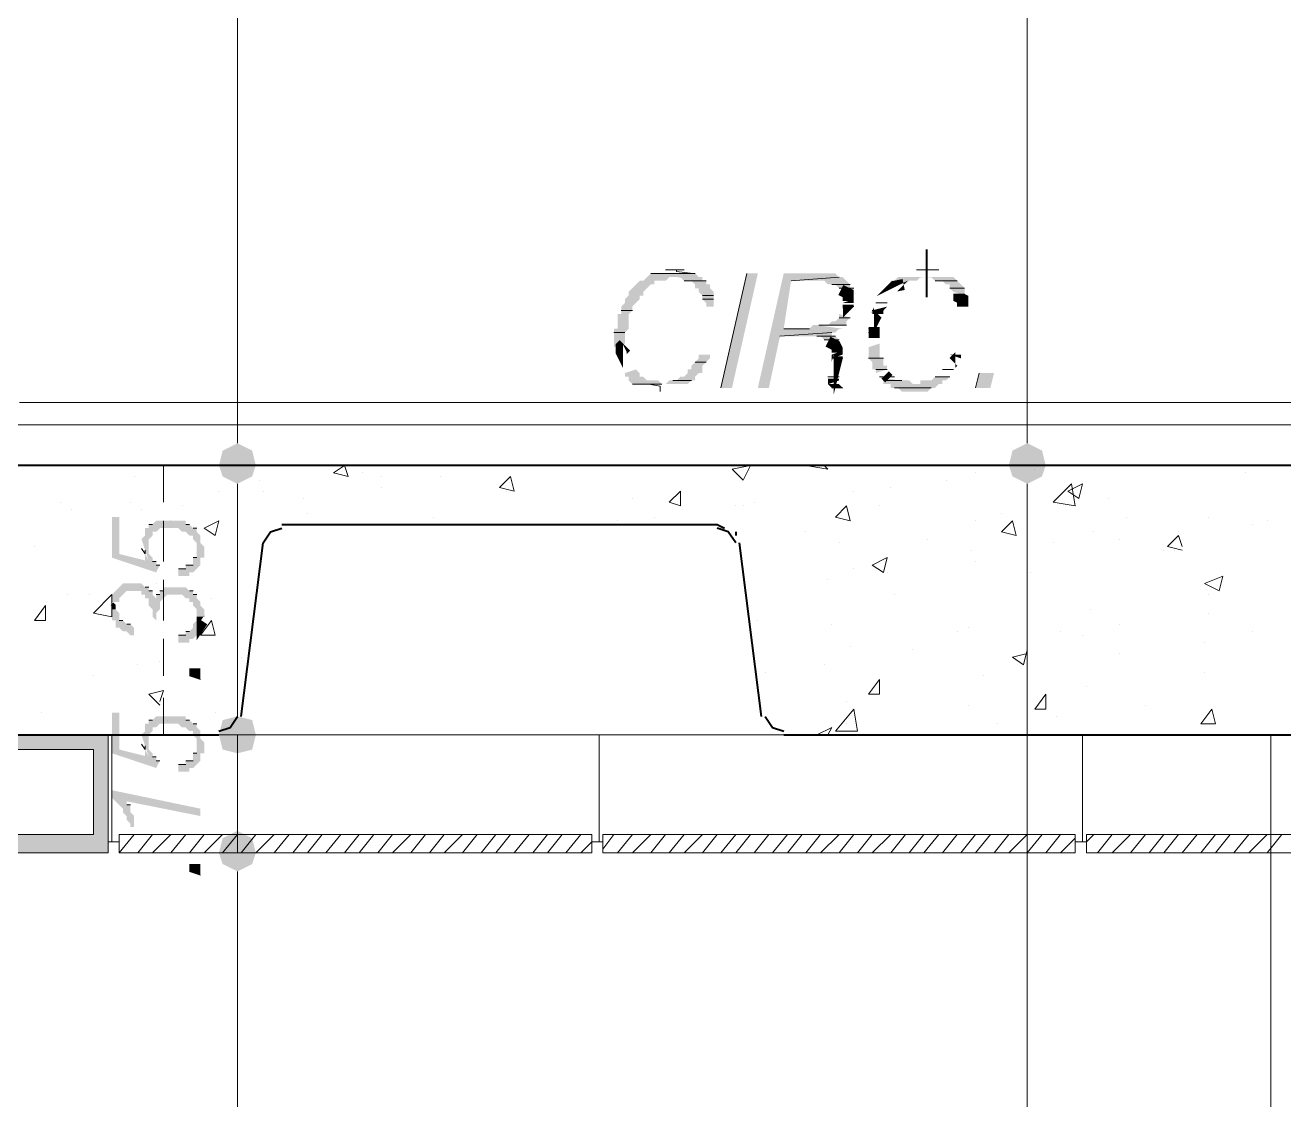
# Model space of a CAD drawing. Header units: millimetres. Extents: x 182 to 575, y -105 to 95.
# Drawn here: x 280.502 to 282.125, y 72.888 to 74.274 of the extents above; entities that cross this region are included whole.
import ezdxf

# ---------------------------------------------------------------- set-up
doc = ezdxf.new("R2010")
doc.units = ezdxf.units.MM
doc.header["$MEASUREMENT"] = 0
doc.layers.add('PDF_Geometry', color=7, linetype='Continuous')
doc.layers.add('PDF_Solid Fills', color=7, linetype='Continuous')

msp = doc.modelspace()

# ---------------------------------------------------------------- hatches: boundary and pattern name
at = {"layer": 'PDF_Solid Fills', "transparency": 33554559}
for points in [[(281.3754420266587, 73.94433955517763), (281.3754420266587, 73.94910288851096), (281.3706786933254, 73.94910288851096), (281.3659186139603, 73.95386296787606), (281.3087748308915, 73.95386296787606), (281.3040115240133, 73.94910288851096), (281.2992514181931, 73.94433955517763), (281.2944880848597, 73.94433955517763), (281.2897280054948, 73.9395762218443), (281.2849646721613, 73.93481614247924), (281.280201338828, 73.93005280914588), (281.280201338828, 73.92529270332577), (281.275441259463, 73.92052936999244), (281.275441259463, 73.91576929062737), (281.2706779261296, 73.91100595729404), (281.2706779261296, 73.90148254459564), (281.2659178203095, 73.90148254459564), (281.2659178203095, 73.8824356927438), (281.2611545134313, 73.8824356927438), (281.2611545134313, 73.85862553401361), (281.275441259463, 73.86338561337871), (281.275441259463, 73.87767235941044), (281.280201338828, 73.8824356927438), (281.280201338828, 73.90148254459564), (281.2849646721613, 73.90624262396071), (281.2849646721613, 73.91100595729404), (281.2944880848597, 73.92052936999244), (281.2944880848597, 73.92529270332577), (281.2992514181931, 73.92529270332577), (281.2992514181931, 73.93005280914588), (281.3040115240133, 73.93481614247924), (281.3087748308915, 73.9395762218443), (281.3135349367117, 73.9395762218443), (281.3135349367117, 73.94433955517763), (281.3278216827434, 73.94433955517763), (281.3325850160767, 73.94910288851096), (281.3421084287752, 73.94910288851096), (281.3476621559033, 73.94830926720294), (281.3516318679285, 73.94433955517763), (281.3611552806269, 73.94433955517763), (281.3659186139603, 73.9395762218443), (281.3659186139603, 73.93481614247924), (281.3706786933254, 73.93481614247924), (281.3706786933254, 73.93005280914588), (281.3754420266587, 73.92529270332577), (281.3754420266587, 73.92052936999244), (281.3802021324789, 73.91576929062737), (281.3802021324789, 73.91100595729404), (281.3897255451773, 73.91100595729404), (281.3897255451773, 73.93005280914588), (281.3849654393571, 73.93481614247924), (281.3849654393571, 73.9395762218443), (281.3802021324789, 73.9395762218443), (281.3802021324789, 73.94433955517763)], [(281.5706802541719, 73.92052936999244), (281.5563935081401, 73.91576929062737), (281.5706802541719, 73.91576929062737)], [(281.6087739314206, 73.90624262396071), (281.613537264754, 73.91100595729404), (281.5944871853889, 73.90624262396071), (281.5944871853889, 73.90148254459564), (281.6087739314206, 73.90148254459564)], [(281.5421067621085, 73.8491020948602), (281.5421067621085, 73.84433878798188), (281.5563935081401, 73.8491020948602), (281.5563935081401, 73.85386220068028)], [(281.6040138520556, 73.84433878798188), (281.6040138520556, 73.86338561337871), (281.5897271060238, 73.85862553401361), (281.5897271060238, 73.84433878798188), (281.5944871853889, 73.83957868216177), (281.5944871853889, 73.83005526946334), (281.5992505187222, 73.83005526946334), (281.5992505187222, 73.82529193613001), (281.613537264754, 73.83005526946334), (281.613537264754, 73.83481534882844), (281.6087739314206, 73.83481534882844), (281.6087739314206, 73.84433878798188)], [(281.6802012065529, 73.81100519009826), (281.6849645398862, 73.81100519009826), (281.6849645398862, 73.81576852343161), (281.6897278732196, 73.81576852343161), (281.6944879525846, 73.82052860279668), (281.6754411271878, 73.82052860279668), (281.6706777938545, 73.81576852343161), (281.656394275336, 73.81576852343161), (281.656394275336, 73.81100519009826), (281.6468708626376, 73.81100519009826), (281.6421075293042, 73.81576852343161), (281.6278207832725, 73.81576852343161), (281.6040138520556, 73.82052860279668), (281.6087739314206, 73.81576852343161), (281.6087739314206, 73.81100519009826), (281.6182973705741, 73.81100519009826), (281.6182973705741, 73.80624508427815), (281.6278207832725, 73.80624508427815), (281.6325841166058, 73.80148175094482), (281.6659176880344, 73.80148175094482), (281.6706777938545, 73.80624508427815), (281.6754411271878, 73.80624508427815)], [(281.7325848838016, 73.82529193613001), (281.7278215504683, 73.80624508427815), (281.74686840232, 73.80624508427815), (281.7516317356534, 73.82529193613001)], [(281.5421067621085, 73.80624508427815), (281.5563935081401, 73.80624508427815), (281.5516301748069, 73.81100519009826), (281.5373466562884, 73.81100519009826)], [(280.7563937726904, 73.69195757105066), (280.7754405980874, 73.68243413189722), (280.7944874499391, 73.69195757105066), (280.7992507832725, 73.70624431708242), (280.7944874499391, 73.72529116893426), (280.7754405980874, 73.73481458163266), (280.7563937726904, 73.72529116893426), (280.7516304393571, 73.70624431708242)], [(281.7754418943836, 73.69195757105066), (281.7944887462354, 73.68243413189722), (281.8135355716322, 73.69195757105066), (281.8182989049657, 73.70624431708242), (281.8135355716322, 73.72529116893426), (281.7944887462354, 73.73481458163266), (281.7754418943836, 73.72529116893426), (281.7706785610502, 73.70624431708242)], [(280.661156312373, 73.58243336470144), (280.6563929790397, 73.5919600313681), (280.6563929790397, 73.58362450234534), (280.6230593811561, 73.5919600313681), (280.6230593811561, 73.6395771213152), (280.6135359684577, 73.6395771213152), (280.6135359684577, 73.5871966980348), (280.6706797250714, 73.5681498461829), (280.6754398308915, 73.57767328533637), (280.6706797250714, 73.57767328533637), (280.6706797250714, 73.58243336470144), (280.6659164181931, 73.58243336470144), (280.6659164181931, 73.5871966980348), (280.661156312373, 73.5919600313681), (280.661156312373, 73.61100685676496), (280.6659164181931, 73.61576696258504), (280.6659164181931, 73.62053029591837), (280.6706797250714, 73.62053029591837), (280.6754398308915, 73.62529037528347), (280.6992499896216, 73.62529037528347), (280.704013322955, 73.62053029591837), (280.7087734287751, 73.62053029591837), (280.7135367356534, 73.61576696258504), (280.7182968414735, 73.61576696258504), (280.7182968414735, 73.61100685676496), (280.7230601748068, 73.60624354988664), (280.7230601748068, 73.5871966980348), (280.7182968414735, 73.5871966980348), (280.7182968414735, 73.57767328533637), (280.7087734287751, 73.57767328533637), (280.7087734287751, 73.57290995200304), (280.6992499896216, 73.57290995200304), (280.6992499896216, 73.5633865128496), (280.7135367356534, 73.5633865128496), (280.7135367356534, 73.5681498461829), (280.7182968414735, 73.5681498461829), (280.7230601748068, 73.57290995200304), (280.7278202541719, 73.57767328533637), (280.7278202541719, 73.5871966980348), (280.7325835875053, 73.5871966980348), (280.7325835875053, 73.60148344406653), (280.7278202541719, 73.60624354988664), (280.7278202541719, 73.61576696258504), (280.7230601748068, 73.62053029591837), (280.7230601748068, 73.62529037528347), (280.7182968414735, 73.62529037528347), (280.7135367356534, 73.6300537086168), (280.7087734287751, 73.6300537086168), (280.7087734287751, 73.63481704195013), (280.6706797250714, 73.63481704195013), (280.6659164181931, 73.6300537086168), (280.661156312373, 73.6300537086168), (280.661156312373, 73.62529037528347), (280.6563929790397, 73.62529037528347), (280.6563929790397, 73.61576696258504), (280.6516328996746, 73.61100685676496)], [(280.6325828203095, 73.49195923771734), (280.6373461536429, 73.48719593083902), (280.642106233008, 73.48719593083902), (280.642106233008, 73.49671934353742), (280.6373461536429, 73.50148267687075), (280.6325828203095, 73.50148267687075), (280.6278227144894, 73.50624275623585), (280.6230593811561, 73.50624275623585), (280.6230593811561, 73.51576942290251), (280.618299301791, 73.52052950226758), (280.6135359684577, 73.52052950226758), (280.6135359684577, 73.50624275623585), (280.618299301791, 73.50624275623585), (280.618299301791, 73.49671934353742), (280.6230593811561, 73.49671934353742), (280.6278227144894, 73.49195923771734)], [(280.7135367356534, 73.43481548110356), (280.7278202541719, 73.43005214777025), (280.7278202541719, 73.44433889380198), (280.7135367356534, 73.44433889380198)], [(280.661156312373, 73.33005460808769), (280.6563929790397, 73.33957804724113), (280.6563929790397, 73.33124534218933), (280.6230593811561, 73.33957804724113), (280.6230593811561, 73.38719513718823), (280.6135359684577, 73.38719513718823), (280.6135359684577, 73.3348147139078), (280.6706797250714, 73.31576786205594), (280.6754398308915, 73.32529127475436), (280.6706797250714, 73.32529127475436), (280.6706797250714, 73.33005460808769), (280.6659164181931, 73.33005460808769), (280.6659164181931, 73.3348147139078), (280.661156312373, 73.33957804724113), (280.661156312373, 73.35862487263796), (280.6659164181931, 73.36338820597129), (280.6659164181931, 73.3681483117914), (280.6706797250714, 73.3681483117914), (280.6754398308915, 73.37291161866972), (280.6992499896216, 73.37291161866972), (280.704013322955, 73.3681483117914), (280.7087734287751, 73.3681483117914), (280.7135367356534, 73.36338820597129), (280.7182968414735, 73.36338820597129), (280.7182968414735, 73.35862487263796), (280.7230601748068, 73.35386479327289), (280.7230601748068, 73.3348147139078), (280.7182968414735, 73.3348147139078), (280.7182968414735, 73.32529127475436), (280.7087734287751, 73.32529127475436), (280.7087734287751, 73.32053119538926), (280.6992499896216, 73.32053119538926), (280.6992499896216, 73.31100452872263), (280.7135367356534, 73.31100452872263), (280.7135367356534, 73.31576786205594), (280.7182968414735, 73.31576786205594), (280.7278202541719, 73.32529127475436), (280.7278202541719, 73.3348147139078), (280.7325835875053, 73.3348147139078), (280.7325835875053, 73.34910145993956), (280.7278202541719, 73.35386479327289), (280.7278202541719, 73.36338820597129), (280.7230601748068, 73.3681483117914), (280.7230601748068, 73.37291161866972), (280.7182968414735, 73.37291161866972), (280.7135367356534, 73.3776717244898), (280.7087734287751, 73.3776717244898), (280.7087734287751, 73.38243505782313), (280.6706797250714, 73.38243505782313), (280.6659164181931, 73.3776717244898), (280.661156312373, 73.3776717244898), (280.661156312373, 73.37291161866972), (280.6563929790397, 73.37291161866972), (280.6563929790397, 73.36338820597129), (280.6516328996746, 73.35862487263796)], [(280.7563937726904, 73.33957804724113), (280.7754405980874, 73.3348147139078), (280.7944874499391, 73.33957804724113), (280.7992507832725, 73.35862487263796), (280.7944874499391, 73.3776717244898), (280.7754405980874, 73.38243505782313), (280.7563937726904, 73.3776717244898), (280.7516304393571, 73.35862487263796)], [(280.2802032965, 73.33957804724113), (280.5897258097276, 73.33957804724113), (280.5897258097276, 73.23005384089194), (280.4468680054947, 73.23005384089194), (280.4468680054947, 73.25862410544218), (280.4278211800979, 73.25862410544218), (280.4278211800979, 73.20624365570674), (280.6087726351243, 73.20624365570674), (280.6087726351243, 73.35862487263796), (280.2802032965, 73.35862487263796)], [(280.6373461536429, 73.23957725359034), (280.642106233008, 73.23957725359034), (280.642106233008, 73.2538639996221), (280.6373461536429, 73.25862410544218), (280.6373461536429, 73.26814751814061), (280.6325828203095, 73.26814751814061), (280.6325828203095, 73.27291085147394), (280.7278202541719, 73.2538639996221), (280.7278202541719, 73.26338743877551), (280.6135359684577, 73.2871975975057), (280.6135359684577, 73.27767418480727), (280.618299301791, 73.27291085147394), (280.6230593811561, 73.26814751814061), (280.6278227144894, 73.26338743877551), (280.6278227144894, 73.25862410544218), (280.6325828203095, 73.2538639996221), (280.6325828203095, 73.24910069274378), (280.6373461536429, 73.24434058692367)], [(280.7944874499391, 73.22529050755858), (280.7754405980874, 73.23481717422527), (280.7563937726904, 73.22529050755858), (280.7516304393571, 73.20624365570674), (280.7563937726904, 73.19195690967501), (280.7754405980874, 73.18243349697659), (280.7944874499391, 73.19195690967501), (280.7992507832725, 73.20624365570674)], [(280.7135367356534, 73.18243349697659), (280.7278202541719, 73.17767339115647), (280.7278202541719, 73.19195690967501), (280.7135367356534, 73.19195690967501)]]:
    msp.add_hatch(color=256, dxfattribs=at).paths.add_polyline_path(points)
h = msp.add_hatch(color=256, dxfattribs=at)
h.paths.add_polyline_path([(281.5659169208386, 73.93481614247924), (281.5659169208386, 73.9395762218443), (281.5611535875053, 73.94433955517763), (281.5563935081401, 73.94910288851096), (281.5516301748069, 73.94910288851096), (281.5468700689868, 73.95386296787606), (281.4802028996745, 73.95386296787606), (281.446869301791, 73.80624508427815), (281.4611560478228, 73.80624508427815), (281.4748668129214, 73.87023899864647), (281.4760363807852, 73.87291228004537), (281.5230599102566, 73.87291228004537), (281.5287755186157, 73.87195935404884), (281.532583322955, 73.86814894671204), (281.5373466562884, 73.86814894671204), (281.5516301748069, 73.86338561337871), (281.5516301748069, 73.86814894671204), (281.5468700689868, 73.87291228004537), (281.5421067621085, 73.87291228004537), (281.5421067621085, 73.8773549359297), (281.5468700689868, 73.87767235941044), (281.5509955951957, 73.8818006828661), (281.5563935081401, 73.8824356927438), (281.5230599102566, 73.88719579856388), (281.5182965769233, 73.88719579856388), (281.5135364975582, 73.8824356927438), (281.4802028996745, 73.8824356927438), (281.489726312373, 73.94433955517763), (281.532583322955, 73.94433955517763), (281.5373466562884, 73.9395762218443), (281.5421067621085, 73.9395762218443), (281.5480602937541, 73.93838600369173), (281.5516301748069, 73.93481614247924), (281.5706802541719, 73.93005280914588), (281.5706802541719, 73.93481614247924)])
h.paths.add_polyline_path([(281.5421067621085, 73.8919591054422), (281.5373466562884, 73.88719579856388), (281.5611535875053, 73.88719579856388), (281.5611535875053, 73.8919591054422), (281.5659169208386, 73.89671921126231), (281.5516301748069, 73.90148254459564), (281.5516301748069, 73.89671921126231), (281.5468700689868, 73.8919591054422)])
h.paths.add_polyline_path([(281.4325825557593, 73.95386296787606), (281.3992489578756, 73.80624508427815), (281.4135357039073, 73.80624508427815), (281.446869301791, 73.95386296787606)])
h = msp.add_hatch(color=256, dxfattribs=at)
h.paths.add_polyline_path([(281.699251285918, 73.94910288851096), (281.6659176880344, 73.94910288851096), (281.6713580734455, 73.94842260891997), (281.6754411271878, 73.94433955517763), (281.6849645398862, 73.94433955517763), (281.6897278732196, 73.9395762218443), (281.6944879525846, 73.9395762218443), (281.6944879525846, 73.93481614247924), (281.699251285918, 73.93005280914588), (281.7135348044366, 73.92529270332577), (281.7135348044366, 73.93481614247924), (281.704011391738, 73.94433955517763)])
h.paths.add_polyline_path([(281.6230606774524, 73.94433955517763), (281.6182973705741, 73.94433955517763), (281.6182973705741, 73.9395762218443), (281.6373441959709, 73.9395762218443), (281.6421075293042, 73.94433955517763), (281.6516309420026, 73.94433955517763), (281.6557139957449, 73.94842260891997), (281.6611543811562, 73.94910288851096), (281.6278207832725, 73.94910288851096)])
h = msp.add_hatch(color=256, dxfattribs=at)
h.paths.add_polyline_path([(281.32305834941, 73.81100519009826), (281.3182982700449, 73.81576852343161), (281.3040115240133, 73.81576852343161), (281.2992514181931, 73.82052860279668), (281.2944880848597, 73.82052860279668), (281.2944880848597, 73.82529193613001), (281.2897280054948, 73.83005526946334), (281.275441259463, 73.82529193613001), (281.275441259463, 73.82052860279668), (281.280201338828, 73.82052860279668), (281.280201338828, 73.81576852343161), (281.2849646721613, 73.81100519009826)])
h.paths.add_polyline_path([(281.3278216827434, 73.81100519009826), (281.3563919472937, 73.81100519009826), (281.3611552806269, 73.81576852343161), (281.3659186139603, 73.81576852343161), (281.3659186139603, 73.82052860279668), (281.3706786933254, 73.82529193613001), (281.3754420266587, 73.82529193613001), (281.3754420266587, 73.83481534882844), (281.3802021324789, 73.83957868216177), (281.3849654393571, 73.84433878798188), (281.3849654393571, 73.8491020948602), (281.3706786933254, 73.8491020948602), (281.3706786933254, 73.84433878798188), (281.3659186139603, 73.83957868216177), (281.3611552806269, 73.83481534882844), (281.3611552806269, 73.83005526946334), (281.3563919472937, 73.83005526946334), (281.3563919472937, 73.82529193613001), (281.3516318679285, 73.82052860279668), (281.3468685345952, 73.82052860279668), (281.3421084287752, 73.81576852343161), (281.3325850160767, 73.81576852343161)])
h = msp.add_hatch(color=256, dxfattribs=at)
h.paths.add_polyline_path([(280.7135367356534, 73.47767249168558), (280.7135367356534, 73.48243582501891), (280.7182968414735, 73.48243582501891), (280.7230601748068, 73.48719593083902), (280.7230601748068, 73.50624275623585), (280.7182968414735, 73.50148267687075), (280.7182968414735, 73.49671934353742), (280.7135367356534, 73.49195923771734), (280.7087734287751, 73.49195923771734), (280.7087734287751, 73.48719593083902), (280.6992499896216, 73.48719593083902), (280.6992499896216, 73.47767249168558)])
h.paths.add_polyline_path([(280.6516328996746, 73.53957635411945), (280.6563929790397, 73.53957635411945), (280.6516328996746, 73.54433968745278)])
h.paths.add_polyline_path([(280.6563929790397, 73.53957635411945), (280.6563929790397, 73.53481624829934), (280.661156312373, 73.53481624829934)])
h.paths.add_polyline_path([(280.7230601748068, 73.52052950226758), (280.7230601748068, 73.51100608956918), (280.7325835875053, 73.51100608956918), (280.7325835875053, 73.52052950226758), (280.7278202541719, 73.52529283560094), (280.7278202541719, 73.53005294142102), (280.7230601748068, 73.53481624829934), (280.7230601748068, 73.53957635411945), (280.7182968414735, 73.53957635411945), (280.7182968414735, 73.54433968745278), (280.7135367356534, 73.54433968745278), (280.7087734287751, 73.54909976681787), (280.6802031642249, 73.54909976681787), (280.6802031642249, 73.54433968745278), (280.6754398308915, 73.54433968745278), (280.6754398308915, 73.53957635411945), (280.6706797250714, 73.53957635411945), (280.6706797250714, 73.53481624829934), (280.6659164181931, 73.53957635411945), (280.6659164181931, 73.54433968745278), (280.661156312373, 73.54433968745278), (280.661156312373, 73.54909976681787), (280.6563929790397, 73.54909976681787), (280.6516328996746, 73.55386310015118), (280.6278227144894, 73.55386310015118), (280.6135359684577, 73.53957635411945), (280.6135359684577, 73.53005294142102), (280.6230593811561, 73.53005294142102), (280.6230593811561, 73.53481624829934), (280.6278227144894, 73.53957635411945), (280.6325828203095, 73.54433968745278), (280.6516328996746, 73.54433968745278), (280.661156312373, 73.53481624829934), (280.661156312373, 73.52529283560094), (280.6659164181931, 73.52052950226758), (280.6659164181931, 73.51100608956918), (280.6706797250714, 73.50624275623585), (280.6706797250714, 73.51576942290251), (280.6754398308915, 73.52052950226758), (280.6754398308915, 73.53005294142102), (280.6802031642249, 73.53481624829934), (280.6849632435899, 73.53957635411945), (280.704013322955, 73.53957635411945), (280.7087734287751, 73.53481624829934), (280.7135367356534, 73.53481624829934), (280.7135367356534, 73.53005294142102), (280.7182968414735, 73.53005294142102), (280.7182968414735, 73.52529283560094)])

# ---------------------------------------------------------------- linework, layer by layer
at = {"layer": 'PDF_Geometry', "lineweight": 13}
for points in [[(281.7944887462354, 73.73481458163266), (281.7944887462354, 73.75862474036282), (281.7944887462354, 76.91100661866972), (281.7944887462354, 76.93481677739985)], [(280.7754405980874, 73.73481458163266), (280.7754405980874, 73.75862474036282), (280.7754405980874, 76.40624262396071), (280.7754405980874, 76.43481614247924), (280.7754405980874, 76.40624262396071), (280.7754405980874, 76.35862553401361)], [(280.4944883494101, 73.78719500491309), (282.4802041959709, 73.78719500491309)], [(280.2802032965, 73.70624431708242), (280.2802032965, 73.75862474036282), (283.3421077938544, 73.75862474036282)], [(280.5563922118439, 73.70624431708242), (280.5040117621085, 73.70624431708242)], [(280.6278227144894, 73.70624431708242), (280.580202370574, 73.70624431708242)], [(280.6802031642249, 73.65862397316707), (280.6802031642249, 73.70624431708242), (280.6563929790397, 73.70624431708242)], [(280.7754405980874, 73.68243413189722), (280.7754405980874, 73.65862397316707), (280.7754405980874, 73.40624521655332), (280.7754405980874, 73.38243505782313), (280.7754405980874, 73.40624521655332), (280.7754405980874, 73.45862566628875)], [(281.7944887462354, 69.68243542819351), (281.7944887462354, 69.70624561337868), (281.7944887462354, 73.65862397316707), (281.7944887462354, 73.68243413189722)], [(280.661156312373, 73.6300537086168), (280.6659164181931, 73.6300537086168), (280.661156312373, 73.6300537086168)], [(280.6802031642249, 73.58243336470144), (280.6802031642249, 73.63481704195013)], [(280.7135367356534, 73.6300537086168), (280.7087734287751, 73.6300537086168), (280.7135367356534, 73.6300537086168)], [(280.7230601748068, 73.62529037528347), (280.7182968414735, 73.62529037528347), (280.7230601748068, 73.62529037528347)], [(280.6516328996746, 73.59910177739985), (280.6563946060238, 73.591958404384), (280.6563946060238, 73.5967201107332)], [(280.6706797250714, 73.58243336470144), (280.6659164181931, 73.58243336470144), (280.6706797250714, 73.58243336470144)], [(280.6754398308915, 73.57767328533637), (280.6706797250714, 73.57767328533637), (280.6754398308915, 73.57767328533637)], [(280.7087734287751, 73.57767328533637), (280.7182968414735, 73.57767328533637), (280.7087734287751, 73.57767328533637)], [(280.7182968414735, 73.5871966980348), (280.7230601748068, 73.5871966980348), (280.7182968414735, 73.5871966980348)], [(280.6802031642249, 73.50624275623585), (280.6802031642249, 73.5586264334845)], [(280.6992499896216, 73.57290995200304), (280.7087734287751, 73.57290995200304), (280.6992499896216, 73.57290995200304)], [(280.661156312373, 73.54909976681787), (280.6563929790397, 73.54909976681787), (280.661156312373, 73.54909976681787)], [(280.6659164181931, 73.54433968745278), (280.661156312373, 73.54433968745278), (280.6659164181931, 73.54433968745278)], [(280.6754398308915, 73.54433968745278), (280.6802031642249, 73.54433968745278), (280.6754398308915, 73.54433968745278)], [(280.7182968414735, 73.54433968745278), (280.7135367356534, 73.54433968745278), (280.7182968414735, 73.54433968745278)], [(280.6706797250714, 73.53957635411945), (280.6754398308915, 73.53957635411945), (280.6706797250714, 73.53957635411945)], [(280.7230601748068, 73.53957635411945), (280.7182968414735, 73.53957635411945), (280.7230601748068, 73.53957635411945)], [(280.6278227144894, 73.50624275623585), (280.6230593811561, 73.50624275623585), (280.6278227144894, 73.50624275623585)], [(280.6373461536429, 73.50148267687075), (280.6325828203095, 73.50148267687075), (280.6373461536429, 73.50148267687075)], [(280.6802031642249, 73.43481548110356), (280.6802031642249, 73.48243582501891)], [(280.6992499896216, 73.48719593083902), (280.7087734287751, 73.48719593083902), (280.6992499896216, 73.48719593083902)], [(280.7087734287751, 73.49195923771734), (280.7135367356534, 73.49195923771734), (280.7087734287751, 73.49195923771734)], [(280.7278202541719, 73.43005214777025), (280.7135367356534, 73.43481548110356), (280.7278202541719, 73.43005214777025)], [(280.6563929790397, 73.35862487263796), (280.6802031642249, 73.35862487263796), (280.6802031642249, 73.40624521655332)], [(280.661156312373, 73.3776717244898), (280.6659164181931, 73.3776717244898), (280.661156312373, 73.3776717244898)], [(280.7135367356534, 73.3776717244898), (280.7087734287751, 73.3776717244898), (280.7135367356534, 73.3776717244898)], [(280.7230601748068, 73.37291161866972), (280.7182968414735, 73.37291161866972), (280.7230601748068, 73.37291161866972)], [(280.5040117621085, 73.35862487263796), (280.5563922118439, 73.35862487263796)], [(280.580202370574, 73.35862487263796), (280.6278227144894, 73.35862487263796)], [(280.6135359684577, 73.22053042819354), (280.6135359684577, 73.35862487263796)], [(280.704013322955, 73.35862487263796), (293.1516328996746, 73.35862487263796)], [(280.7754405980874, 73.20624365570674), (280.7754405980874, 73.35862487263796)], [(280.6516328996746, 73.34671979327288), (280.6563946060238, 73.33957803401364), (280.6563946060238, 73.34433974036281)], [(280.7182968414735, 73.3348147139078), (280.7230601748068, 73.3348147139078), (280.7182968414735, 73.3348147139078)], [(280.6706797250714, 73.33005460808769), (280.6659164181931, 73.33005460808769), (280.6706797250714, 73.33005460808769)], [(280.6754398308915, 73.32529127475436), (280.6706797250714, 73.32529127475436), (280.6754398308915, 73.32529127475436)], [(280.6992499896216, 73.32053119538926), (280.7087734287751, 73.32053119538926), (280.6992499896216, 73.32053119538926)], [(280.7087734287751, 73.32529127475436), (280.7182968414735, 73.32529127475436), (280.7087734287751, 73.32529127475436)], [(280.6373461536429, 73.26814751814061), (280.6325828203095, 73.26814751814061), (280.6373461536429, 73.26814751814061)], [(280.6087726351243, 73.20624365570674), (280.6087726351243, 73.23005384089194)], [(280.6087726351243, 73.22053042819354), (280.6230593811561, 73.22053042819354)], [(280.642106233008, 73.23005384089194), (280.6230593811561, 73.20624365570674), (280.6230593811561, 73.23005384089194)], [(280.6468695663413, 73.20624365570674), (280.6659164181931, 73.23005384089194)], [(280.6659164181931, 73.20624365570674), (280.6897265769232, 73.23005384089194)], [(280.6897265769232, 73.20624365570674), (280.7087734287751, 73.23005384089194)], [(280.7135367356534, 73.20624365570674), (280.7325835875053, 73.23005384089194)], [(280.7325835875053, 73.20624365570674), (280.7563937726904, 73.23005384089194)], [(280.7563937726904, 73.20624365570674), (280.7754405980874, 73.23005384089194)], [(280.7802039314206, 73.20624365570674), (280.7992507832725, 73.23005384089194)], [(280.7992507832725, 73.20624365570674), (280.8230609420027, 73.23005384089194)], [(280.8230609420027, 73.20624365570674), (280.8421077938544, 73.23005384089194)], [(280.8468678732195, 73.20624365570674), (280.8659179525847, 73.23005384089194)], [(280.8659179525847, 73.20624365570674), (280.8849648044365, 73.23005384089194)], [(280.8897281377699, 73.20624365570674), (280.9087749631666, 73.23005384089194)], [(280.9135350689867, 73.20624365570674), (280.9325851483519, 73.23005384089194)], [(280.9325851483519, 73.20624365570674), (280.9516319737486, 73.23005384089194)], [(280.9563920795688, 73.20624365570674), (280.9754421589338, 73.23005384089194)], [(280.9754421589338, 73.20624365570674), (280.9992490901508, 73.23005384089194)], [(280.9992490901508, 73.20624365570674), (281.0182991695158, 73.23005384089194)], [(281.023059275336, 73.20624365570674), (281.0421061007328, 73.23005384089194)], [(281.0421061007328, 73.20624365570674), (281.065916285918, 73.23005384089194)], [(281.065916285918, 73.20624365570674), (281.0849631113148, 73.23005384089194)], [(281.0897264446481, 73.20624365570674), (281.1087732965, 73.23005384089194)], [(281.1087732965, 73.20624365570674), (281.1278233758651, 73.23005384089194)], [(281.1325834552302, 73.20624365570674), (281.151630307082, 73.23005384089194)], [(281.1563936404153, 73.20624365570674), (281.1754404658121, 73.23005384089194)], [(281.1754404658121, 73.20624365570674), (281.194487317664, 73.23005384089194)], [(281.1992506509973, 73.20624365570674), (281.2182974763941, 73.23005384089194)], [(281.2182974763941, 73.20624365570674), (281.2325842488809, 73.22053042819354), (281.2468709949127, 73.22053042819354)], [(281.2325842488809, 73.20624365570674), (281.2325842488809, 73.23005384089194)], [(281.2468709949127, 73.20624365570674), (281.2468709949127, 73.23005384089194)], [(281.2468709949127, 73.21100698904007), (281.2611545134313, 73.23005384089194)], [(281.2659178203095, 73.20624365570674), (281.2849646721613, 73.23005384089194)], [(281.2849646721613, 73.20624365570674), (281.3087748308915, 73.23005384089194)], [(281.3087748308915, 73.20624365570674), (281.3278216827434, 73.23005384089194)], [(281.3325850160767, 73.20624365570674), (281.3516318679285, 73.23005384089194)], [(281.3516318679285, 73.20624365570674), (281.3754420266587, 73.23005384089194)], [(281.3754420266587, 73.20624365570674), (281.3944888785106, 73.23005384089194)], [(281.3992489578756, 73.20624365570674), (281.4182990372408, 73.23005384089194)], [(281.4182990372408, 73.20624365570674), (281.4373458890925, 73.23005384089194)], [(281.4421059684577, 73.20624365570674), (281.4611560478228, 73.23005384089194)], [(281.4659161536428, 73.20624365570674), (281.484966233008, 73.23005384089194)], [(281.484966233008, 73.20624365570674), (281.5040130584047, 73.23005384089194)], [(281.5087731642249, 73.20624365570674), (281.52782324359, 73.23005384089194)], [(281.52782324359, 73.20624365570674), (281.5516301748069, 73.23005384089194)], [(281.5516301748069, 73.20624365570674), (281.5706802541719, 73.23005384089194)], [(281.575440333537, 73.20624365570674), (281.5944871853889, 73.23005384089194)], [(281.5944871853889, 73.20624365570674), (281.6182973705741, 73.23005384089194)], [(281.6182973705741, 73.20624365570674), (281.6373441959709, 73.23005384089194)], [(281.6421075293042, 73.20624365570674), (281.6611543811562, 73.23005384089194)], [(281.6611543811562, 73.20624365570674), (281.6802012065529, 73.23005384089194)], [(281.6849645398862, 73.20624365570674), (281.704011391738, 73.23005384089194)], [(281.7087747250714, 73.20624365570674), (281.7278215504683, 73.23005384089194)], [(281.7278215504683, 73.20624365570674), (281.74686840232, 73.23005384089194)], [(281.7516317356534, 73.20624365570674), (281.7706785610502, 73.23005384089194)], [(281.7706785610502, 73.20624365570674), (281.7944887462354, 73.23005384089194)], [(281.7944887462354, 73.20624365570674), (281.8135355716322, 73.23005384089194)], [(281.8182989049657, 73.20624365570674), (281.8373457568174, 73.23005384089194)], [(281.8373457568174, 73.20624365570674), (281.8563926086694, 73.22529050755858)], [(281.8563926086694, 73.20624365570674), (281.8563926086694, 73.23005384089194)], [(281.8802027673995, 73.23005384089194), (281.8706793547011, 73.22053042819354), (281.8563926086694, 73.22053042819354)], [(281.8706793547011, 73.20624365570674), (281.8706793547011, 73.23005384089194)], [(281.8849661007329, 73.20624365570674), (281.9040129261296, 73.23005384089194)], [(281.9040129261296, 73.20624365570674), (281.9278231113148, 73.23005384089194)], [(281.9278231113148, 73.20624365570674), (281.9468699631667, 73.23005384089194)], [(281.9516300425317, 73.20624365570674), (281.9706801218967, 73.23005384089194)], [(281.9706801218967, 73.20624365570674), (281.9897269737487, 73.23005384089194)], [(281.9944870531137, 73.20624365570674), (282.0135371324789, 73.23005384089194)], [(282.0182972382989, 73.20624365570674), (282.0373440636957, 73.23005384089194)], [(282.0373440636957, 73.20624365570674), (282.0563941430609, 73.23005384089194)], [(282.0611542488809, 73.20624365570674), (282.0802043282461, 73.23005384089194)], [(282.0802043282461, 73.20624365570674), (282.1040112594629, 73.23005384089194)], [(282.1040112594629, 73.20624365570674), (282.1230613388281, 73.23005384089194)], [(280.7278202541719, 73.17767339115647), (280.7135367356534, 73.18243349697659), (280.7278202541719, 73.17767339115647)], [(280.7754405980874, 69.68243542819351), (280.7754405980874, 69.70624561337868), (280.7754405980874, 73.15862656575965), (280.7754405980874, 73.18243349697659), (280.7754405980874, 73.15862656575965), (280.7754405980874, 73.10624288851096)]]:
    msp.add_lwpolyline(points, dxfattribs=at)
at = {"layer": 'PDF_Geometry', "lineweight": 20}
for points in [[(281.6682977409445, 73.95862630120936, 0, 0, 0), (281.6659160875053, 73.95862630120936, 0, 0, 0), (281.6659177012618, 73.95862630120936, 0, 0, 0), (281.6659160742778, 73.95862630120936, 0, 0, 0), (281.6659177012618, 73.95624463454271, 0, 0, 0), (281.6659177012618, 73.95386296787606, 0, 0, 0), (281.6659160742778, 73.95386296787606, 0.06190383597884518, 0.06190383597884518, 0), (281.6635360345953, 73.95386296787606, 0, 0, 0), (281.6635360345953, 73.94910288851096, 0, 0, 0), (281.6635360345953, 73.94910288851096, 0, 0, 0)], [(281.6349641562883, 73.9395762218443, 0.01428674603174397, 0.01428674603174397, 0), (281.6230606906798, 73.93719618216176, 0.01428351851852009, 0.01428351851852009, 0), (281.6206790240132, 73.93481614247924, 0, 0, 0), (281.6159173044365, 73.93243447581256, 0, 0, 0), (281.6159173044365, 73.92767275623584, 0, 0, 0), (281.6111556113149, 73.92529270332577, 0, 0, 0), (281.6111556113149, 73.92052936999244, 0, 0, 0), (281.6063938917381, 73.91814933030992, 0, 0, 0), (281.6063938917381, 73.91338762396072, 0, 0, 0), (281.5968688520555, 73.90862429062739, 0, 0, 0)], [(281.563536881156, 73.91576929062737, 0, 0, 0), (281.563536881156, 73.91338762396072, 0.01428674603174397, 0.01428674603174397, 0), (281.563536881156, 73.90862429062739, 0.01346813861199558, 0.01346813861199558, 0), (281.563536881156, 73.90386258427816, 0, 0, 0), (281.5587735478227, 73.89910087792896, 0, 0, 0)], [(281.6016305584047, 73.90148254459564, 0.01428674603174397, 0.01428674603174397, 0), (281.5992505187222, 73.89910087792896, 0.01428674603174397, 0.01428674603174397, 0), (281.5968704790397, 73.89433915835224, 0, 0, 0), (281.5968704790397, 73.88957745200307, 0, 0, 0), (281.5968704790397, 73.88481574565384, 0.01428674603174397, 0.01428674603174397, 0), (281.5968704790397, 73.88005402607709, 0.01428674603174397, 0.01428674603174397, 0), (281.5968704790397, 73.87529231972792, 0.01428674603174397, 0.01428674603174397, 0), (281.5968704790397, 73.87053061337869, 0, 0, 0), (281.5968704790397, 73.86576728004536, 0, 0, 0), (281.5968704790397, 73.86100557369616, 0, 0, 0)], [(281.275441259463, 73.86100557369616, 0.01904682539683038, 0.01904682539683038, 0), (281.2706779261296, 73.85624386734696, 0.01428351851852009, 0.01428351851852009, 0), (281.2706779261296, 73.85148214777024, 0.01346813861200515, 0.01346813861200515, 0), (281.2730595795687, 73.84672044142101, 0, 0, 0), (281.2730595795687, 73.84195873507184, 0, 0, 0), (281.2754412462355, 73.8371970154951, 0, 0, 0), (281.2778212991454, 73.8324353091459, 0, 0, 0), (281.2825846324789, 73.8276736027967, 0, 0, 0)], [(281.5492501351243, 73.84672044142101, 0.01428674603174397, 0.01428674603174397, 0), (281.5492501351243, 73.84195873507184, 0.01270112292695338, 0.01270112292695338, 0), (281.5444884155476, 73.82291026946336, 0, 0, 0), (281.5444884155476, 73.81814856311414, 0.01428351851852009, 0.01428351851852009, 0), (281.5444884155476, 73.81338685676494, 0, 0, 0), (281.5373466562884, 73.81100519009826, 0, 0, 0)], [(281.7016313388281, 73.84672044142101, 0, 0, 0), (281.7016313388281, 73.84195873507184, 0.01428674603175074, 0.01428674603175074, 0), (281.6992512991455, 73.83957868216177, 0, 0, 0), (281.6968696324788, 73.8371970154951, 0, 0, 0), (281.6944879658122, 73.8324353091459, 0, 0, 0), (281.6921079129021, 73.8276736027967, 0, 0, 0), (281.6873445795687, 73.82529193613001, 0, 0, 0), (281.6873445795687, 73.82052860279668, 0, 0, 0)], [(281.6063938917381, 73.8276736027967, 2.2642569377933e-06, 2.2642569377933e-06, 0), (281.6111555980873, 73.82291026946336, 0.01346815810470506, 0.01346815810470506, 0), (281.615917317664, 73.81814856311414, 0, 0, 0)]]:
    msp.add_lwpolyline(points, format="xyseb", dxfattribs=at)
for points in [[(281.3087748308915, 73.95386296787606), (281.3659186139603, 73.95386296787606), (281.3087748308915, 73.95386296787606)], [(281.3278216827434, 73.95862630120936), (281.3516318679285, 73.95862630120936), (281.3278216827434, 73.95862630120936)], [(281.3397267621084, 73.95862630120936), (281.3373467224259, 73.95862630120936), (281.3373451086693, 73.95862630120936), (281.3421068150185, 73.95862630120936), (281.3421068150185, 73.95624463454271), (281.3635369472937, 73.95386296787606)], [(281.3992489578756, 73.80624508427815), (281.4325825557593, 73.95386296787606), (281.3992489578756, 73.80624508427815)], [(281.6802012065529, 73.95862630120936), (281.6516309420026, 73.95862630120936), (281.6802012065529, 73.95862630120936)], [(281.5421067621085, 73.9395762218443), (281.5659169208386, 73.9395762218443), (281.5421067621085, 73.9395762218443)], [(281.5516301748069, 73.93481614247924), (281.5706802541719, 73.93481614247924), (281.5516301748069, 73.93481614247924)], [(281.704011391738, 73.94433955517763), (281.6754411271878, 73.94433955517763), (281.704011391738, 73.94433955517763)], [(281.6944879525846, 73.93481614247924), (281.7135348044366, 73.93481614247924), (281.6944879525846, 73.93481614247924)], [(281.3754420266587, 73.92529270332577), (281.3897255451773, 73.92529270332577), (281.3754420266587, 73.92529270332577)], [(281.3897255451773, 73.92052936999244), (281.3754420266587, 73.92052936999244), (281.3897255451773, 73.92052936999244)], [(281.699251285918, 73.92529270332577), (281.7135348044366, 73.92529270332577), (281.699251285918, 73.92529270332577)], [(281.2849646721613, 73.90624262396071), (281.2706779261296, 73.90624262396071), (281.2849646721613, 73.90624262396071)], [(281.5563935081401, 73.91100595729404), (281.5706802541719, 73.91100595729404), (281.5563935081401, 73.91100595729404)], [(281.6087739314206, 73.90624262396071), (281.5944871853889, 73.90624262396071), (281.6087739314206, 73.90624262396071)], [(281.613537264754, 73.91576929062737), (281.5992505187222, 73.91576929062737), (281.613537264754, 73.91576929062737)], [(281.5254415769232, 73.88719579856388), (281.5421083758652, 73.88719579856388), (281.5349649896217, 73.88719579856388)], [(281.5373466562884, 73.88719579856388), (281.5611535875053, 73.88719579856388), (281.5373466562884, 73.88719579856388)], [(281.5516301748069, 73.89671921126231), (281.5659169208386, 73.89671921126231), (281.5516301748069, 73.89671921126231)], [(281.5659169208386, 73.89671921126231), (281.5516301748069, 73.89671921126231), (281.5659169208386, 73.89671921126231)], [(281.275441259463, 73.87767235941044), (281.2611545134313, 73.87767235941044), (281.275441259463, 73.87767235941044)], [(281.4802028996745, 73.8824356927438), (281.5135364975582, 73.8824356927438), (281.4802028996745, 73.8824356927438)], [(281.5230599102566, 73.87291228004537), (281.5468700689868, 73.87291228004537), (281.5230599102566, 73.87291228004537)], [(281.532583322955, 73.86814894671204), (281.5516301748069, 73.86814894671204), (281.532583322955, 73.86814894671204)], [(281.5516301748069, 73.86814894671204), (281.532583322955, 73.86814894671204), (281.5516301748069, 73.86814894671204)], [(281.5897271060238, 73.8824356927438), (281.6040138520556, 73.8824356927438), (281.5897271060238, 73.8824356927438)], [(281.6040138520556, 73.87767235941044), (281.5897271060238, 73.87767235941044), (281.6040138520556, 73.87767235941044)], [(281.3659186139603, 73.83957868216177), (281.3802021324789, 73.83957868216177), (281.3659186139603, 73.83957868216177)], [(281.3802021324789, 73.83957868216177), (281.3659186139603, 73.83957868216177), (281.3802021324789, 73.83957868216177)], [(281.5563935081401, 73.84433878798188), (281.5421067621085, 73.84433878798188), (281.5563935081401, 73.84433878798188)], [(281.5897271060238, 73.84433878798188), (281.6087739314206, 73.84433878798188), (281.5897271060238, 73.84433878798188)], [(281.5373466562884, 73.82052860279668), (281.5516301748069, 73.82052860279668), (281.5373466562884, 73.82052860279668)], [(281.613537264754, 73.83005526946334), (281.5992505187222, 73.83005526946334), (281.613537264754, 73.83005526946334)], [(281.6230606774524, 73.82052860279668), (281.6040138520556, 73.82052860279668), (281.6230606774524, 73.82052860279668)], [(281.6040138520556, 73.82052860279668), (281.6230606774524, 73.82052860279668), (281.6040138520556, 73.82052860279668)], [(281.6754411271878, 73.82052860279668), (281.6944879525846, 73.82052860279668), (281.6754411271878, 73.82052860279668)], [(281.6849645398862, 73.83005526946334), (281.699251285918, 73.83005526946334), (281.6849645398862, 73.83005526946334)], [(281.7278215504683, 73.80624508427815), (281.7325848838016, 73.82529193613001), (281.7278215504683, 73.80624508427815)], [(281.32305834941, 73.81100519009826), (281.2849646721613, 73.81100519009826), (281.32305834941, 73.81100519009826)], [(281.3063931774524, 73.81100519009826), (281.3206799367116, 73.80862513718822), (281.3206783097276, 73.80624508427815), (281.3206799234841, 73.80624508427815), (281.3206783097276, 73.80386341761152), (281.3206799234841, 73.80148175094482), (281.3206783097276, 73.80148175094482)], [(281.3611552806269, 73.81576852343161), (281.3373450954417, 73.81576852343161), (281.3611552806269, 73.81576852343161)], [(281.5563935081401, 73.80624508427815), (281.5421067621085, 73.80624508427815), (281.5563935081401, 73.80624508427815)], [(281.6325841166058, 73.81576852343161), (281.6087739314206, 73.81576852343161), (281.6325841166058, 73.81576852343161)], [(281.6706777938545, 73.80624508427815), (281.6230606774524, 73.80624508427815), (281.6706777938545, 73.80624508427815)], [(282.1087745927963, 73.35862487263796), (282.1087745927963, 69.70624561337868)]]:
    msp.add_lwpolyline(points, dxfattribs=at)
for points in [[(281.5516301748069, 73.94910288851096), (281.489726312373, 73.94433955517763), (281.5516301748069, 73.94910288851096)], [(281.3516318679285, 73.94433955517763), (281.3802021324789, 73.94433955517763), (281.3516318679285, 73.94433955517763)], [(281.5421067621085, 73.87767235941044), (281.4754395663413, 73.87291228004537), (281.5421067621085, 73.87767235941044)]]:
    msp.add_lwpolyline(points, close=True, dxfattribs=at)
at = {"layer": 'PDF_Geometry', "lineweight": 20, "const_width": 0.01428674603174397}
for points in [[(281.5540118414735, 73.93243447581256), (281.563536881156, 73.92767275623584), (281.563536881156, 73.92291103665914), (281.563536881156, 73.91814933030992)], [(281.7111547647539, 73.91100595729404), (281.7111547647539, 73.91576929062737), (281.7111547647539, 73.92052936999244), (281.7063930451773, 73.92291103665914), (281.7063930451773, 73.92767275623584)], [(281.5373466562884, 73.86576728004536), (281.5468684684577, 73.86100557369616), (281.5492501351243, 73.85624386734696), (281.5492501351243, 73.85148214777024)]]:
    msp.add_lwpolyline(points, dxfattribs=at)
at = {"layer": 'PDF_Geometry', "lineweight": 40}
for points in [[(292.9516313388281, 73.35862487263796), (293.4040116562884, 73.35862487263796), (293.4040116562884, 73.70624431708242), (280.6802031642249, 73.70624431708242), (280.3040134552301, 73.70624431708242), (280.3040134552301, 73.35862487263796), (280.6802031642249, 73.35862487263796), (280.7516304393571, 73.35862487263796)], [(280.7802039314206, 73.38243505782313), (280.8087741959709, 73.60624354988664), (280.8182976086692, 73.62053029591837), (280.832584354701, 73.62529037528347)], [(280.832584354701, 73.6300537086168), (280.8421077938544, 73.6300537086168), (281.3944888785106, 73.6300537086168), (281.404012291209, 73.62529037528347)], [(281.4182990372408, 73.60624354988664), (281.4087756245424, 73.62053029591837), (281.3944888785106, 73.62529037528347)], [(281.4182990372408, 73.62053029591837), (281.4182990372408, 73.61576696258504)], [(281.4516326351243, 73.38243505782313), (281.4230591430609, 73.60624354988664)], [(280.6802031642249, 73.5586264334845), (280.6802031642249, 73.5586264334845)], [(280.7516304393571, 73.36338820597129), (280.7659171853888, 73.3681483117914), (280.7754405980874, 73.38243505782313)], [(281.4563927144894, 73.38243505782313), (281.4659161536428, 73.3681483117914), (281.4802028996745, 73.36338820597129)], [(281.4802028996745, 73.35862487263796), (292.2278222118439, 73.35862487263796)]]:
    msp.add_lwpolyline(points, dxfattribs=at)
at = {"layer": 'PDF_Geometry', "lineweight": 13}
for points in [[(280.6849632435899, 73.70624431708242), (280.9659154922672, 73.70624431708242)], [(281.704011391738, 73.70624431708242), (283.0516321060237, 73.70624431708242)], [(280.6087726351243, 73.20624365570674), (280.6087726351243, 73.35862487263796), (280.2802032965, 73.35862487263796), (280.2802032965, 73.33957804724113), (280.5897258097276, 73.33957804724113), (280.5897258097276, 73.23005384089194), (280.4468680054947, 73.23005384089194), (280.4468680054947, 73.25862410544218), (280.4278211800979, 73.25862410544218), (280.4278211800979, 73.20624365570674)], [(280.6849632435899, 73.35862487263796), (280.8087741959709, 73.35862487263796)], [(281.2421076615793, 73.35862487263796), (281.2421076615793, 73.22053042819354)], [(281.8659160213678, 73.35862487263796), (281.8659160213678, 73.22053042819354)], [(280.6230593811561, 73.23005384089194), (281.2325842488809, 73.23005384089194), (281.2325842488809, 73.20624365570674), (280.6230593811561, 73.20624365570674)], [(281.8563926086694, 73.23005384089194), (281.2468709949127, 73.23005384089194), (281.2468709949127, 73.20624365570674), (281.8563926086694, 73.20624365570674)], [(281.8706793547011, 73.23005384089194), (282.4802041959709, 73.23005384089194), (282.4802041959709, 73.20624365570674), (281.8706793547011, 73.20624365570674)], [(280.6849632435899, 73.20624365570674), (281.0706795927963, 73.20624365570674)]]:
    msp.add_lwpolyline(points, close=True, dxfattribs=at)
at = {"layer": 'PDF_Geometry', "lineweight": 0}
for points in [[(280.9135350689867, 73.70624431708242), (280.9182984023201, 73.69195757105066), (280.8992515504683, 73.696720904384)], [(281.4373458890925, 73.70624431708242), (281.4278224499391, 73.68719746523053), (281.4135357039073, 73.70148098374906)], [(281.1278233758651, 73.69195757105066), (281.1325834552302, 73.6729107191988), (281.1135366298333, 73.67767405253213)], [(281.3468685345952, 73.6729107191988), (281.3468685345952, 73.65386386734696), (281.3325850160767, 73.65862397316707)], [(281.8563926086694, 73.65386386734696), (281.827822344119, 73.65862397316707), (281.8516325028492, 73.68243413189722)], [(281.8659160213678, 73.68243413189722), (281.8611559155476, 73.6633873065004), (281.8468691695159, 73.6729107191988)], [(281.5611535875053, 73.65386386734696), (281.5659169208386, 73.63481704195013), (281.5468700689868, 73.6395771213152)], [(280.7516304393571, 73.63481704195013), (280.7468703335371, 73.61576696258504), (280.7325835875053, 73.62529037528347)], [(281.7754418943836, 73.63481704195013), (281.7802020002038, 73.61576696258504), (281.7611551483518, 73.62053029591837)], [(281.613537264754, 73.5871966980348), (281.6087739314206, 73.5681498461829), (281.5944871853889, 73.57767328533637)], [(282.0468707303623, 73.5633865128496), (282.0421073970291, 73.54433968745278), (282.0230605451773, 73.55386310015118)], [(280.6135359684577, 73.51100608956918), (280.5897258097276, 73.51576942290251), (280.6135359684577, 73.53957635411945)], [(280.5278219472936, 73.52529283560094), (280.5278219472936, 73.50624275623585), (280.5135352012618, 73.50624275623585)], [(280.7421070002037, 73.50624275623585), (280.7468703335371, 73.48719593083902), (280.7278202541719, 73.48719593083902)], [(281.6040138520556, 73.43005214777025), (281.6040138520556, 73.4110053223734), (281.5897271060238, 73.4110053223734)], [(281.8182989049657, 73.4110053223734), (281.8182989049657, 73.39195847052156), (281.8040121589339, 73.39195847052156)], [(281.575440333537, 73.36338820597129), (281.5468700689868, 73.36338820597129), (281.5706802541719, 73.39195847052156)], [(282.0325839843306, 73.39195847052156), (282.0373440636957, 73.37291161866972), (282.0182972382989, 73.37291161866972)]]:
    msp.add_lwpolyline(points, close=True, dxfattribs=at)
for points in [[(281.0135358361826, 73.70624431708242), (281.0135358361826, 73.70624431708242)], [(281.5087731642249, 73.70624431708242), (281.5087731642249, 73.70624431708242)], [(281.5087731642249, 73.70624431708242), (281.5373466562884, 73.70148098374906), (281.532583322955, 73.70624431708242)], [(280.642106233008, 73.69195757105066), (280.642106233008, 73.69195757105066)], [(280.9373452277169, 73.696720904384), (280.9373452277169, 73.696720904384)], [(280.961155412902, 73.69195757105066), (280.961155412902, 73.69195757105066)], [(281.0373460213677, 73.69195757105066), (281.0373460213677, 73.69195757105066)], [(281.7278215504683, 73.696720904384), (281.7278215504683, 73.696720904384)], [(281.8040121589339, 73.70148098374906), (281.8040121589339, 73.70148098374906)], [(282.0754409949127, 73.696720904384), (282.0754409949127, 73.696720904384)], [(280.7516304393571, 73.6729107191988), (280.7516304393571, 73.6729107191988)], [(280.8040108626375, 73.68719746523053), (280.8040108626375, 73.68719746523053)], [(280.8087741959709, 73.6729107191988), (280.8087741959709, 73.6729107191988)], [(280.961155412902, 73.67767405253213), (280.961155412902, 73.67767405253213)], [(281.1230600425317, 73.6729107191988), (281.1230600425317, 73.6729107191988)], [(281.5706802541719, 73.6729107191988), (281.5706802541719, 73.6729107191988)], [(281.6182973705741, 73.67767405253213), (281.6182973705741, 73.67767405253213)], [(281.6897278732196, 73.68719746523053), (281.6897278732196, 73.68719746523053)], [(280.5468687991455, 73.65862397316707), (280.5468687991455, 73.65862397316707)], [(280.6373461536429, 73.65862397316707), (280.6373461536429, 73.65862397316707)], [(280.8611546192513, 73.6633873065004), (280.8611546192513, 73.6633873065004)], [(281.2849646721613, 73.6633873065004), (281.2849646721613, 73.6633873065004)], [(281.4421059684577, 73.65862397316707), (281.4421059684577, 73.65862397316707)], [(281.8992496192513, 73.6633873065004), (281.8992496192513, 73.6633873065004)], [(280.5611555451773, 73.64910056046864), (280.5611555451773, 73.64910056046864)], [(280.6516328996746, 73.64910056046864), (280.6516328996746, 73.64910056046864)], [(280.704013322955, 73.65386386734696), (280.704013322955, 73.65386386734696)], [(280.8659179525847, 73.64434045464856), (280.8659179525847, 73.64434045464856)], [(281.4182990372408, 73.65386386734696), (281.4182990372408, 73.65386386734696)], [(281.4278224499391, 73.65386386734696), (281.4278224499391, 73.65386386734696)], [(281.6040138520556, 73.65386386734696), (281.6040138520556, 73.65386386734696)], [(281.7611551483518, 73.64434045464856), (281.7611551483518, 73.64434045464856)], [(280.6897265769232, 73.63481704195013), (280.6897265769232, 73.63481704195013)], [(281.0278225822142, 73.6395771213152), (281.0278225822142, 73.6395771213152)], [(281.1849639049657, 73.6300537086168), (281.1849639049657, 73.6300537086168)], [(281.2659178203095, 73.63481704195013), (281.2659178203095, 73.63481704195013)], [(281.3135349367117, 73.6395771213152), (281.3135349367117, 73.6395771213152)], [(281.7278215504683, 73.63481704195013), (281.7278215504683, 73.63481704195013)], [(281.9230597779815, 73.6395771213152), (281.9230597779815, 73.6395771213152)], [(282.0278206509973, 73.6395771213152), (282.0278206509973, 73.6395771213152)], [(282.0849644076111, 73.6300537086168), (282.0849644076111, 73.6300537086168)], [(282.1040112594629, 73.63481704195013), (282.1040112594629, 73.63481704195013)], [(281.5087731642249, 73.62053029591837), (281.5087731642249, 73.62053029591837)], [(281.6659176880344, 73.61100685676496), (281.6659176880344, 73.61100685676496)], [(281.8802027673995, 73.62053029591837), (281.8802027673995, 73.62053029591837)], [(281.913536365283, 73.61100685676496), (281.913536365283, 73.61100685676496)], [(281.9944870531137, 73.5967201107332), (281.9754402277169, 73.60148344406653), (281.9897269737487, 73.61576696258504), (281.9944870531137, 73.60148344406653)], [(281.9897269737487, 73.62053029591837), (281.9897269737487, 73.62053029591837)], [(280.5135352012618, 73.60148344406653), (280.5135352012618, 73.60148344406653)], [(281.5516301748069, 73.60624354988664), (281.5516301748069, 73.60624354988664)], [(281.7230614711032, 73.5967201107332), (281.7230614711032, 73.5967201107332)], [(281.827822344119, 73.60624354988664), (281.827822344119, 73.60624354988664)], [(281.9706801218967, 73.5967201107332), (281.9706801218967, 73.5967201107332)], [(281.9849636404153, 73.5967201107332), (281.9849636404153, 73.5967201107332)], [(281.7278215504683, 73.58243336470144), (281.7278215504683, 73.58243336470144)], [(281.5373466562884, 73.5586264334845), (281.5373466562884, 73.5586264334845)], [(281.5706802541719, 73.57290995200304), (281.5706802541719, 73.57290995200304)], [(281.613537264754, 73.5681498461829), (281.613537264754, 73.5681498461829)], [(281.7992488256004, 73.5681498461829), (281.7992488256004, 73.5681498461829)], [(280.6516328996746, 73.54909976681787), (280.6516328996746, 73.54909976681787)], [(280.6706797250714, 73.55386310015118), (280.6706797250714, 73.55386310015118)], [(280.5563922118439, 73.53957635411945), (280.5563922118439, 73.53957635411945)], [(280.5849657039074, 73.53957635411945), (280.5849657039074, 73.53957635411945)], [(280.7421070002037, 73.53481624829934), (280.7421070002037, 73.53481624829934)], [(281.6230606774524, 73.53957635411945), (281.6230606774524, 73.53957635411945)], [(282.0278206509973, 73.53957635411945), (282.0278206509973, 73.53957635411945)], [(281.875439434066, 73.52052950226758), (281.875439434066, 73.52052950226758)], [(282.0278206509973, 73.51576942290251), (282.0278206509973, 73.51576942290251)], [(281.446869301791, 73.50624275623585), (281.446869301791, 73.50624275623585)], [(281.5421067621085, 73.50148267687075), (281.5421067621085, 73.50148267687075)], [(281.7182981377698, 73.49671934353742), (281.7182981377698, 73.49671934353742)], [(281.913536365283, 73.50148267687075), (281.913536365283, 73.50148267687075)], [(281.704011391738, 73.49195923771734), (281.704011391738, 73.49195923771734)], [(281.8373457568174, 73.49195923771734), (281.8373457568174, 73.49195923771734)], [(281.8659160213678, 73.48719593083902), (281.8659160213678, 73.48719593083902)], [(282.0230605451773, 73.47767249168558), (282.0230605451773, 73.47767249168558)], [(282.0849644076111, 73.49195923771734), (282.0849644076111, 73.49195923771734)], [(281.5659169208386, 73.47291241232048), (281.5659169208386, 73.47291241232048)], [(281.6468708626376, 73.46814907898718), (281.6468708626376, 73.46814907898718)], [(281.7944887462354, 73.46814907898718), (281.7897254129022, 73.44910222713528), (281.7754418943836, 73.45862566628875), (281.7944887462354, 73.46338574565382)], [(281.913536365283, 73.46338574565382), (281.913536365283, 73.46338574565382)], [(280.6468695663413, 73.44910222713528), (280.6468695663413, 73.44910222713528)], [(280.6754398308915, 73.45386233295542), (280.6754398308915, 73.45386233295542)], [(280.7802039314206, 73.45862566628875), (280.7802039314206, 73.45862566628875)], [(281.532583322955, 73.44910222713528), (281.532583322955, 73.44910222713528)], [(280.5897258097276, 73.43481548110356), (280.5897258097276, 73.43481548110356)], [(281.4563927144894, 73.43957881443689), (281.4563927144894, 73.43957881443689)], [(281.7373449896216, 73.43481548110356), (281.7373449896216, 73.43481548110356)], [(282.0230605451773, 73.43957881443689), (282.0230605451773, 73.43957881443689)], [(280.6754398308915, 73.39672180385489), (280.661156312373, 73.4110053223734), (280.6802031642249, 73.41576862925172), (280.6754398308915, 73.40148188321996)], [(281.8706793547011, 73.42052873507183), (281.8706793547011, 73.42052873507183)], [(281.5611535875053, 73.40148188321996), (281.5611535875053, 73.40148188321996)], [(281.7182981377698, 73.39672180385489), (281.7182981377698, 73.39672180385489)], [(281.9468699631667, 73.39672180385489), (281.9468699631667, 73.39672180385489)], [(280.5230586139604, 73.38719513718823), (280.5230586139604, 73.38719513718823)], [(280.7468703335371, 73.38719513718823), (280.7468703335371, 73.38719513718823)], [(281.8325824234842, 73.38243505782313), (281.8325824234842, 73.38243505782313)], [(280.6849632435899, 73.3776717244898), (280.6849632435899, 73.3776717244898)], [(281.5230599102566, 73.35862487263796), (281.5421067621085, 73.3681483117914), (281.5373466562884, 73.35862487263796)], [(281.5611535875053, 73.37291161866972), (281.5611535875053, 73.37291161866972)], [(281.7563918150184, 73.37291161866972), (281.7563918150184, 73.37291161866972)], [(281.5230599102566, 73.35862487263796), (281.5230599102566, 73.35862487263796)]]:
    msp.add_lwpolyline(points, dxfattribs=at)
at = {"layer": 'PDF_Geometry', "lineweight": 13}
for points, const_width in [([(280.6159176351243, 73.52052950226758), (280.6159176351243, 73.52529283560094), (280.6135359684577, 73.52767288851098)], 0.004763333333332163), ([(280.7325835875053, 73.5038627165533), (280.727821881156, 73.49671934353742), (280.727821881156, 73.51100608956918)], 0.009523412698411806)]:
    msp.add_lwpolyline(points, dxfattribs=dict(at, const_width=const_width))
at = {"layer": 'PDF_Solid Fills', "transparency": 33554559}
for points in [[(281.7087747250714, 73.84433878798188), (281.6944879525846, 73.8491020948602), (281.7087747250714, 73.8491020948602)], [(281.3135349367117, 73.80148175094482), (281.3182982700449, 73.80148175094482), (281.3278216827434, 73.80148175094482)], [(281.3182982700449, 73.80148175094482), (281.3278216827434, 73.80148175094482), (281.32305834941, 73.80148175094482)], [(280.7278202541719, 73.49671934353742), (280.7278202541719, 73.49195923771734), (280.7230601748068, 73.48719593083902)]]:
    msp.add_solid(points, dxfattribs=at)

doc.saveas('drawing.dxf')
